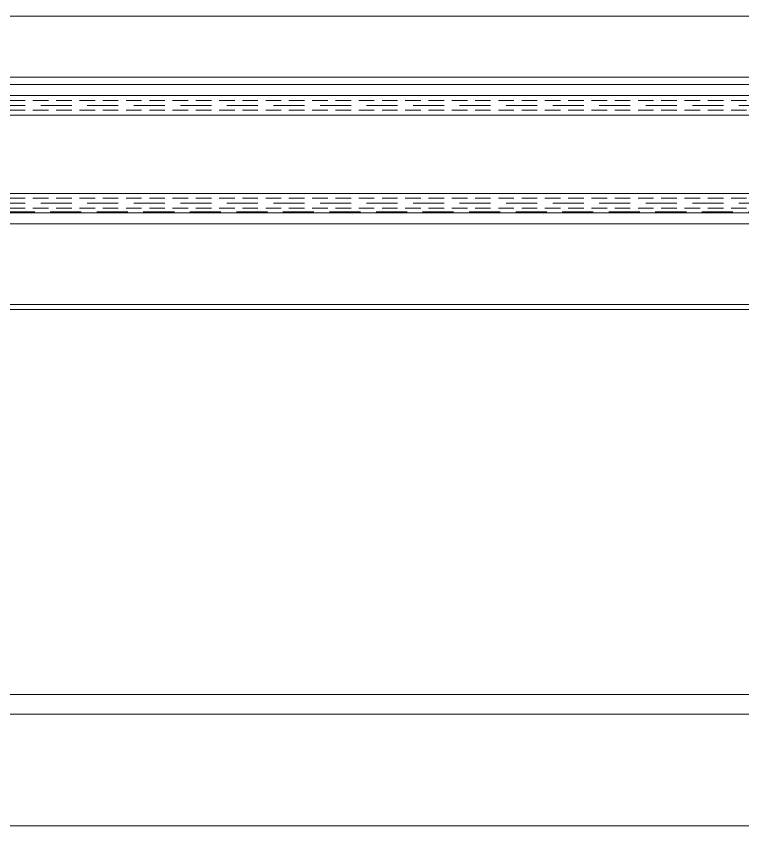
# Model space of a CAD drawing. Header units: millimetres. Extents: x -20000 to 230000, y -17405 to 24510.
# Drawn here: x 35022.2 to 35170.9, y -6077.7 to -5912.1 of the extents above; entities that cross this region are included whole.
import ezdxf

# ---------------------------------------------------------------- set-up
doc = ezdxf.new("R2010")
doc.units = ezdxf.units.MM
doc.linetypes.add('CACHE', pattern=[9.525, 6.35, -3.175])
doc.layers.get('0').update_dxf_attribs({"lineweight": 13})
for name, color, linetype, lineweight in [('1 - INTERROMPU', 253, 'CACHE', 13), ('1 - PVC', 7, 'Continuous', 13), ('1 - Vitrage', 252, 'Continuous', 13)]:
    doc.layers.add(name, color=color, linetype=linetype, lineweight=lineweight)

# ---------------------------------------------------------------- blocks, each defined once
blk = doc.blocks.new('*U1055')
at = {"layer": '1 - PVC'}
for p, q in [((9, -1), (9, 478.02)), ((8, 472.02), (8, 5)), ((-51, 461.9), (-51, 15.12)), ((-8.5, 18), (-8.5, 459.02)), ((-38.5, 20), (-38.5, 457.02)), ((-37, 457.02), (-37, 20))]:
    blk.add_line(p, q, dxfattribs=at)
at = {"layer": '1 - Vitrage', "linetype": 'CACHE', "ltscale": 0.5}
for p, q in [((-33.75, 472.08), (-33.75, 4.94)), ((-31.75, 472.08), (-31.75, 4.94)), ((-13.75, 472.08), (-13.75, 4.94)), ((-11.75, 472.08), (-11.75, 4.94))]:
    blk.add_line(p, q, dxfattribs=at)
at = {"layer": '1 - Vitrage', "linetype": 'CACHE'}
for p, q in [((-32.75, 472.08), (-32.75, 4.94)), ((-12.75, 472.08), (-12.75, 4.94))]:
    blk.add_line(p, q, dxfattribs=at)
at = {"layer": '1 - Vitrage'}
for points in [[(-34.75, 472.08), (-30.75, 472.08), (-30.75, 4.94), (-34.75, 4.94)], [(-10.75, 472.08), (-14.75, 472.08), (-14.75, 4.94), (-10.75, 4.94)]]:
    blk.add_lwpolyline(points, close=True, dxfattribs=at)
blk = doc.blocks.new('*U840')
at = {"layer": '1 - PVC', "linetype": 'ByBlock'}
for p, q in [((6.9, -193.8), (738.1, -193.8)), ((738.1, -197.82), (6.9, -197.82)), ((15, -220.66), (730, -220.66))]:
    blk.add_line(p, q, dxfattribs=at)

msp = doc.modelspace()

# ---------------------------------------------------------------- linework, layer by layer
at = {"layer": '1 - INTERROMPU'}
msp.add_line((34610.04, -5952.07), (35390, -5952.07), dxfattribs=at)

# ---------------------------------------------------------------- block references
msp.add_blockref('*U840', (34627.5, -5857.07))
at = {"rotation": 270}
msp.add_blockref('*U1055', (34761.49, -5963.07), dxfattribs=at)

doc.saveas('drawing.dxf')
